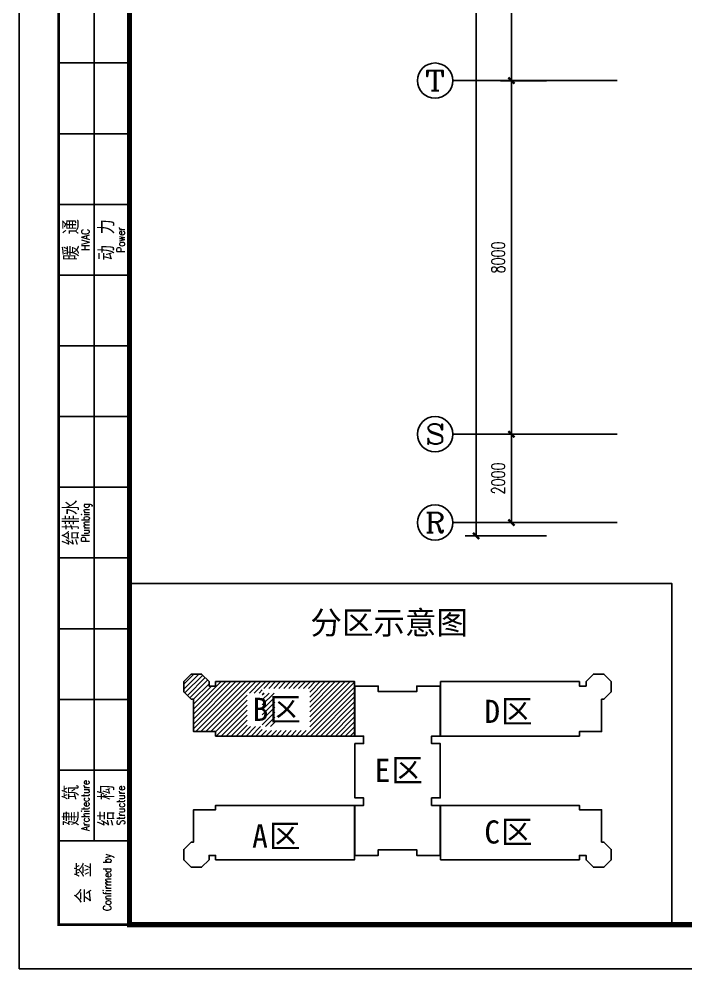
# Model space of a CAD drawing. Extents: x 190999 to 918899, y -200814 to 215286.
# Drawn here: x 309899 to 324988, y 71786 to 93281 of the extents above; entities that cross this region are included whole.
import ezdxf
from ezdxf.enums import TextEntityAlignment as Align

# ---------------------------------------------------------------- set-up
doc = ezdxf.new("R2010")
doc.units = 0
doc.header["$LTSCALE"] = 1000
doc.header["$MEASUREMENT"] = 0
doc.layers.get('Defpoints').update_dxf_attribs({"color": 1})
for name, color, linetype in [('AXIS', 3, 'Continuous'), ('AXIS_TEXT', 7, 'Continuous'), ('PUB_HATCH', 250, 'Continuous'), ('图框', 189, 'Continuous'), ('房间名称', 7, 'Continuous')]:
    doc.layers.add(name, color=color, linetype=linetype)
doc.styles.add('_TCH_AXIS', font='COMPLEX', dxfattribs={"bigfont": 'GBCBIG'})
doc.styles.add('COMPLEX', font='COMPLEX')
doc.styles.add('DIM_FONT', font='SIMPLEX', dxfattribs={"width": 0.7, "bigfont": 'GBCBIG'})
doc.styles.add('HT', font='simhei.ttf')
doc.styles.add('TKZ2_tjkts.shx', font='tjromant.shx', dxfattribs={"bigfont": 'tjkts.shx'})
doc.dimstyles.new('DIMN', dxfattribs={"dimtxt": 300, "dimasz": 100, "dimexe": 250, "dimexo": 300, "dimgap": 150, "dimtad": 1, "dimdec": 0, "dimzin": 0, "dimdsep": 46, "dimtxsty": 'DIM_FONT', "dimblk": 'ARCHTICK', "dimcen": 0.09, "dimclrt": 7, "dimazin": 2, "dimtfac": 1, "dimtdec": 0, "dimtix": 1, "dimtmove": 2, "dimatfit": 3, "dimfxl": 0, "dimtolj": 1, "dimtzin": 0, "dimarcsym": 0})

# ---------------------------------------------------------------- blocks, each defined once
blk = doc.blocks.new('TJAD_TK_A0')
at = {"layer": '图框'}
for p, q in [((973, -441.7), (973, 399.3)), ((990, -412.7), (990, -156.7)), ((982, -236.7), (998, -236.7)), ((982, -252.7), (998, -252.7)), ((982, -268.7), (998, -268.7)), ((982, -284.7), (998, -284.7)), ((982, -300.7), (998, -300.7)), ((982, -316.7), (998, -316.7)), ((982, -332.7), (998, -332.7)), ((982, -348.7), (998, -348.7)), ((982, -364.7), (998, -364.7)), ((982, -380.7), (998, -380.7)), ((982, -396.7), (998, -396.7)), ((990, -396.7), (990, -412.7)), ((982, -412.7), (998, -412.7)), ((973, -441.7), (2162, -441.7))]:
    blk.add_line(p, q, dxfattribs=at)
at = {"layer": '图框', "const_width": 1.2}
blk.add_lwpolyline([(2152, -431.7), (2152, 389.3), (998, 389.3), (998, -431.7)], close=True, dxfattribs=at)
at = {"layer": '图框', "const_width": 0.6}
blk.add_lwpolyline([(998, -431.7), (982, -431.7), (982, -156.7), (998, -156.7)], dxfattribs=at)
at = {"layer": '图框', "style": 'TKZ2_tjkts.shx'}
for s, p in [('暖 通', (984.79, -276.7)), ('动 力', (992.79, -276.7)), ('给排水', (984.79, -340.7)), ('建 筑', (984.79, -404.7)), ('结 构', (992.79, -404.7)), ('会 签', (987.62, -422.2))]:
    blk.add_text(s, height=3.6, rotation=90, dxfattribs=at).set_placement(p, align=Align.MIDDLE_CENTER)
at = {"layer": '图框', "style": 'TKZ2_tjkts.shx', "width": 0.8}
for s, p in [('HVAC', (988.02, -276.7)), ('Power', (996.02, -276.7)), ('Plumbing', (988.02, -340.7)), ('Architecture', (988.02, -404.7)), ('Structure', (996.02, -404.7)), ('Confirmed by', (992.95, -422.09))]:
    blk.add_text(s, height=1.8, rotation=90, dxfattribs=at).set_placement(p, align=Align.MIDDLE_CENTER)
blk = doc.blocks.new('_ArchTick')
at = {"const_width": 0.5}
blk.add_lwpolyline([(-0.7, -0.7), (0.7, 0.7)], dxfattribs=at)
blk = doc.blocks.new('*D34')
at = {"layer": 'AXIS', "color": 0, "lineweight": -2}
for p, q in [((321833, 83886), (320789, 83886)), ((321039, 81886), (321039, 83886)), ((321833, 81886), (320789, 81886))]:
    blk.add_line(p, q, dxfattribs=at)
at = {"layer": 'Defpoints', "color": 0}
for p in [(321039, 83886), (322133, 83886), (322133, 81886)]:
    blk.add_point(p, dxfattribs=at)
at = {"layer": 'AXIS', "color": 0, "lineweight": -2, "xscale": 100, "yscale": 100, "zscale": 100}
for p, rotation in [((321039, 83886), 90), ((321039, 81886), 270)]:
    blk.add_blockref('_ArchTick', p, dxfattribs=dict(at, rotation=rotation))
at = {"layer": 'AXIS', "color": 7, "insert": (320739, 82886), "char_height": 300, "attachment_point": 5, "rotation": 90, "style": 'DIM_FONT'}
blk.add_mtext('\\A1;2000', dxfattribs=at)
blk = doc.blocks.new('*D35')
at = {"layer": 'AXIS', "color": 0, "lineweight": -2}
for p, q in [((321833, 91886), (320789, 91886)), ((321039, 83886), (321039, 91886)), ((321833, 83886), (320789, 83886))]:
    blk.add_line(p, q, dxfattribs=at)
at = {"layer": 'Defpoints', "color": 0}
for p in [(321039, 91886), (322133, 91886), (322133, 83886)]:
    blk.add_point(p, dxfattribs=at)
at = {"layer": 'AXIS', "color": 0, "lineweight": -2, "xscale": 100, "yscale": 100, "zscale": 100}
for p, rotation in [((321039, 91886), 90), ((321039, 83886), 270)]:
    blk.add_blockref('_ArchTick', p, dxfattribs=dict(at, rotation=rotation))
at = {"layer": 'AXIS', "color": 7, "insert": (320739, 87886), "char_height": 300, "attachment_point": 5, "rotation": 90, "style": 'DIM_FONT'}
blk.add_mtext('\\A1;8000', dxfattribs=at)
blk = doc.blocks.new('*D36')
at = {"layer": 'AXIS', "color": 0, "lineweight": -2}
for p, q in [((321833, 95886), (320789, 95886)), ((321039, 91886), (321039, 95886)), ((321833, 91886), (320789, 91886))]:
    blk.add_line(p, q, dxfattribs=at)
at = {"layer": 'Defpoints', "color": 0}
for p in [(321039, 95886), (322133, 95886), (322133, 91886)]:
    blk.add_point(p, dxfattribs=at)
at = {"layer": 'AXIS', "color": 0, "lineweight": -2, "xscale": 100, "yscale": 100, "zscale": 100}
for p, rotation in [((321039, 95886), 90), ((321039, 91886), 270)]:
    blk.add_blockref('_ArchTick', p, dxfattribs=dict(at, rotation=rotation))
at = {"layer": 'AXIS', "color": 7, "insert": (320739, 93886), "char_height": 300, "attachment_point": 5, "rotation": 90, "style": 'DIM_FONT'}
blk.add_mtext('\\A1;4000', dxfattribs=at)
blk = doc.blocks.new('*D43')
at = {"layer": 'AXIS', "color": 0, "lineweight": -2}
for p, q in [((321833, 109586), (319989, 109586)), ((320239, 81586), (320239, 109586)), ((321833, 81586), (319989, 81586))]:
    blk.add_line(p, q, dxfattribs=at)
at = {"layer": 'Defpoints', "color": 0}
for p in [(320239, 109586), (322133, 109586), (322133, 81586)]:
    blk.add_point(p, dxfattribs=at)
at = {"layer": 'AXIS', "color": 0, "lineweight": -2, "xscale": 100, "yscale": 100, "zscale": 100}
for p, rotation in [((320239, 109586), 90), ((320239, 81586), 270)]:
    blk.add_blockref('_ArchTick', p, dxfattribs=dict(at, rotation=rotation))
at = {"layer": 'AXIS', "color": 7, "insert": (319939, 95586), "char_height": 300, "attachment_point": 5, "rotation": 90, "style": 'DIM_FONT'}
blk.add_mtext('\\A1;28000', dxfattribs=at)
blk = doc.blocks.new('_AXISO')
blk.add_circle((0, 0), 0.5)
at = {"layer": 'AXIS_TEXT', "style": 'COMPLEX', "width": 1.041667}
blk.add_attdef('A', text='', height=0.56, dxfattribs=at).set_placement((-0.25, -0.28), (0.25, -0.28), align=Align.FIT)

msp = doc.modelspace()

# ---------------------------------------------------------------- hatches: boundary and pattern name
at = {"layer": 'PUB_HATCH'}
h = msp.add_hatch(dxfattribs=at)
h.set_pattern_fill('ANSI31', color=256, scale=50, style=0)
h.set_pattern_definition([(45, (0, 0), (-56.1266, 56.1266), [])])
h.paths.add_polyline_path([(317489.5, 78188.3), (317489.5, 77058.3), (314347, 77058.3), (314347, 77158.3), (313847, 77158.3), (313847, 77888.3), (313793.9, 77888.3), (313627, 78055.2), (313627, 78291.3), (313794, 78458.3), (314030.1, 78458.3), (314197.1, 78291.3), (314197.1, 78188.3), (314347, 78188.3), (314347, 78288.3), (317489.5, 78288.3)])
edge = h.paths.add_edge_path(flags=16)
edge.add_line((315057.8, 77273.7), (315688.4, 77273.7))
edge.add_line((315688.4, 77273.7), (315688.4, 78031.3))
edge.add_line((315688.4, 78031.3), (315057.8, 78031.3))
edge.add_line((315057.8, 78031.3), (315057.8, 77273.7))
edge.add_line((315403.3, 77182.1), (316477, 77182.1))
edge.add_line((316477, 77182.1), (316477, 78134.7))
edge.add_line((316477, 78134.7), (315403.3, 78134.7))
edge.add_line((315403.3, 78134.7), (315403.3, 77182.1))

# ---------------------------------------------------------------- linework, layer by layer
msp.add_lwpolyline([(312398.5, 72786.5), (324664, 72786.5), (324664, 80510.5), (312398.5, 80510.5)], close=True)
for points in [[(317489.5, 78188.3), (317489.5, 77058.3), (314347, 77058.3), (314347, 77158.3), (313847, 77158.3), (313847, 77888.3), (313793.9, 77888.3), (313627, 78055.2), (313627, 78291.3), (313794, 78458.3), (314030.1, 78458.3), (314197.1, 78291.3), (314197.1, 78188.3), (314347, 78188.3), (314347, 78288.3), (317489.5, 78288.3), (317489.5, 78188.3)], [(319434.5, 78188.3), (319434.5, 77058.3), (322577, 77058.3), (322577, 77158.3), (323077.1, 77158.3), (323077.1, 77888.3), (323130.2, 77888.3), (323297.1, 78055.2), (323297.1, 78291.3), (323130.1, 78458.3), (322894, 78458.3), (322727, 78291.3), (322727, 78188.3), (322577, 78188.3), (322577, 78288.3), (319434.5, 78288.3), (319434.5, 78188.3)], [(318462, 74483.3), (318897, 74483.3), (318897, 74358.3), (319429.5, 74358.3), (319429.5, 74358.3), (319429.5, 75488.3), (319232, 75488.3), (319232, 75658.3), (319427, 75658.3), (319427, 76888.3), (319232, 76888.3), (319232, 77058.3), (319429.5, 77058.3), (319429.5, 78188.3), (318897, 78188.3), (318897, 78063.3), (318027.1, 78063.3), (318027.1, 78188.3), (317494.5, 78188.3), (317494.5, 77058.3), (317692.1, 77058.3), (317692.1, 76888.3), (317497.1, 76888.3), (317497.1, 75658.3), (317692.1, 75658.3), (317692.1, 75488.3), (317494.5, 75488.3), (317494.5, 74358.3), (317494.5, 74358.3), (318027.1, 74358.3), (318027.1, 74483.3), (318462, 74483.3)], [(317489.5, 74358.3), (317489.5, 75488.3), (314347, 75488.3), (314347, 75388.3), (313847, 75388.3), (313847, 74658.3), (313793.9, 74658.3), (313627, 74491.4), (313627, 74255.3), (313794, 74088.3), (314030.1, 74088.3), (314197.1, 74255.3), (314197.1, 74358.3), (314347, 74358.3), (314347, 74258.3), (317489.5, 74258.3), (317489.5, 74358.3)], [(319434.5, 74358.3), (319434.5, 75488.3), (322577, 75488.3), (322577, 75388.3), (323077.1, 75388.3), (323077.1, 74658.3), (323130.2, 74658.3), (323297.1, 74491.4), (323297.1, 74255.3), (323130.1, 74088.3), (322894, 74088.3), (322727, 74255.3), (322727, 74358.3), (322577, 74358.3), (322577, 74258.3), (319434.5, 74258.3), (319434.5, 74358.3)]]:
    msp.add_lwpolyline(points)
at = {"layer": 'AXIS'}
for p, q in [((323433.1, 91886.5), (319711.6, 91886.5)), ((323433.1, 83886.5), (319711.6, 83886.5)), ((323433.1, 81886.5), (319711.6, 81886.5))]:
    msp.add_line(p, q, dxfattribs=at)

# ---------------------------------------------------------------- block references
ref = msp.add_blockref('_AXISO', (319311.6, 91886.5), dxfattribs=dict(at, xscale=800, yscale=800, zscale=800))
ref.add_attrib('A', 'T', dxfattribs={"layer": 'AXIS_TEXT', "height": 452.5, "style": '_TCH_AXIS', "width": 1.4}).set_placement((319085.4, 91660.2), (319537.9, 91660.2), align=Align.FIT)
ref = msp.add_blockref('_AXISO', (319311.6, 83886.5), dxfattribs=dict(at, xscale=800, yscale=800, zscale=800))
ref.add_attrib('A', 'S', dxfattribs={"layer": 'AXIS_TEXT', "height": 452.5, "style": '_TCH_AXIS', "width": 1.5}).set_placement((319085.4, 83660.2), (319537.9, 83660.2), align=Align.FIT)
ref = msp.add_blockref('_AXISO', (319311.6, 81886.5), dxfattribs=dict(at, xscale=800, yscale=800, zscale=800))
ref.add_attrib('A', 'R', dxfattribs={"layer": 'AXIS_TEXT', "height": 452.5, "style": '_TCH_AXIS', "width": 1.166667}).set_placement((319085.4, 81660.2), (319537.9, 81660.2), align=Align.FIT)
at = {"layer": '图框', "xscale": 100, "yscale": 100, "zscale": 100}
msp.add_blockref('TJAD_TK_A0', (212598.6, 115956.8), dxfattribs=at)

# ---------------------------------------------------------------- texts
at = {"layer": '房间名称', "style": 'HT'}
for s, height, p in [('分区示意图', 522.78, (316489.8, 79360.8)), ('B', 522.8, (315184, 77400)), ('区', 522.8, (315562.1, 77400)), ('D', 522.8, (320426, 77354.8)), ('区', 522.8, (320804.1, 77354.8)), ('E', 522.8, (317946, 76021)), ('区', 522.8, (318324.1, 76021)), ('A', 522.8, (315172.2, 74534.2)), ('区', 522.8, (315550.3, 74534.2)), ('C', 522.8, (320426, 74625.6)), ('区', 522.8, (320804.1, 74625.6))]:
    msp.add_text(s, height=height, dxfattribs=at).set_placement(p)

# ---------------------------------------------------------------- dimensions: what is measured, and where the dimension line sits
at = {"layer": 'AXIS'}
for p1, p2, distance, picture, middle in [((322133.1, 81586.5), (322133.1, 109586.5), 1894.4, '*D43', (319938.7, 95586.5)), ((322133.1, 91886.5), (322133.1, 95886.5), 1094.4, '*D36', (320738.7, 93886.5)), ((322133.1, 83886.5), (322133.1, 91886.5), 1094.4, '*D35', (320738.7, 87886.5)), ((322133.1, 81886.5), (322133.1, 83886.5), 1094.4, '*D34', (320738.7, 82886.5))]:
    dim = msp.add_aligned_dim(p1=p1, p2=p2, distance=distance, dimstyle='DIMN', dxfattribs=at)
    dim.commit()
    dim.dimension.update_dxf_attribs({"geometry": picture, "text_midpoint": middle})

doc.saveas('drawing.dxf')
